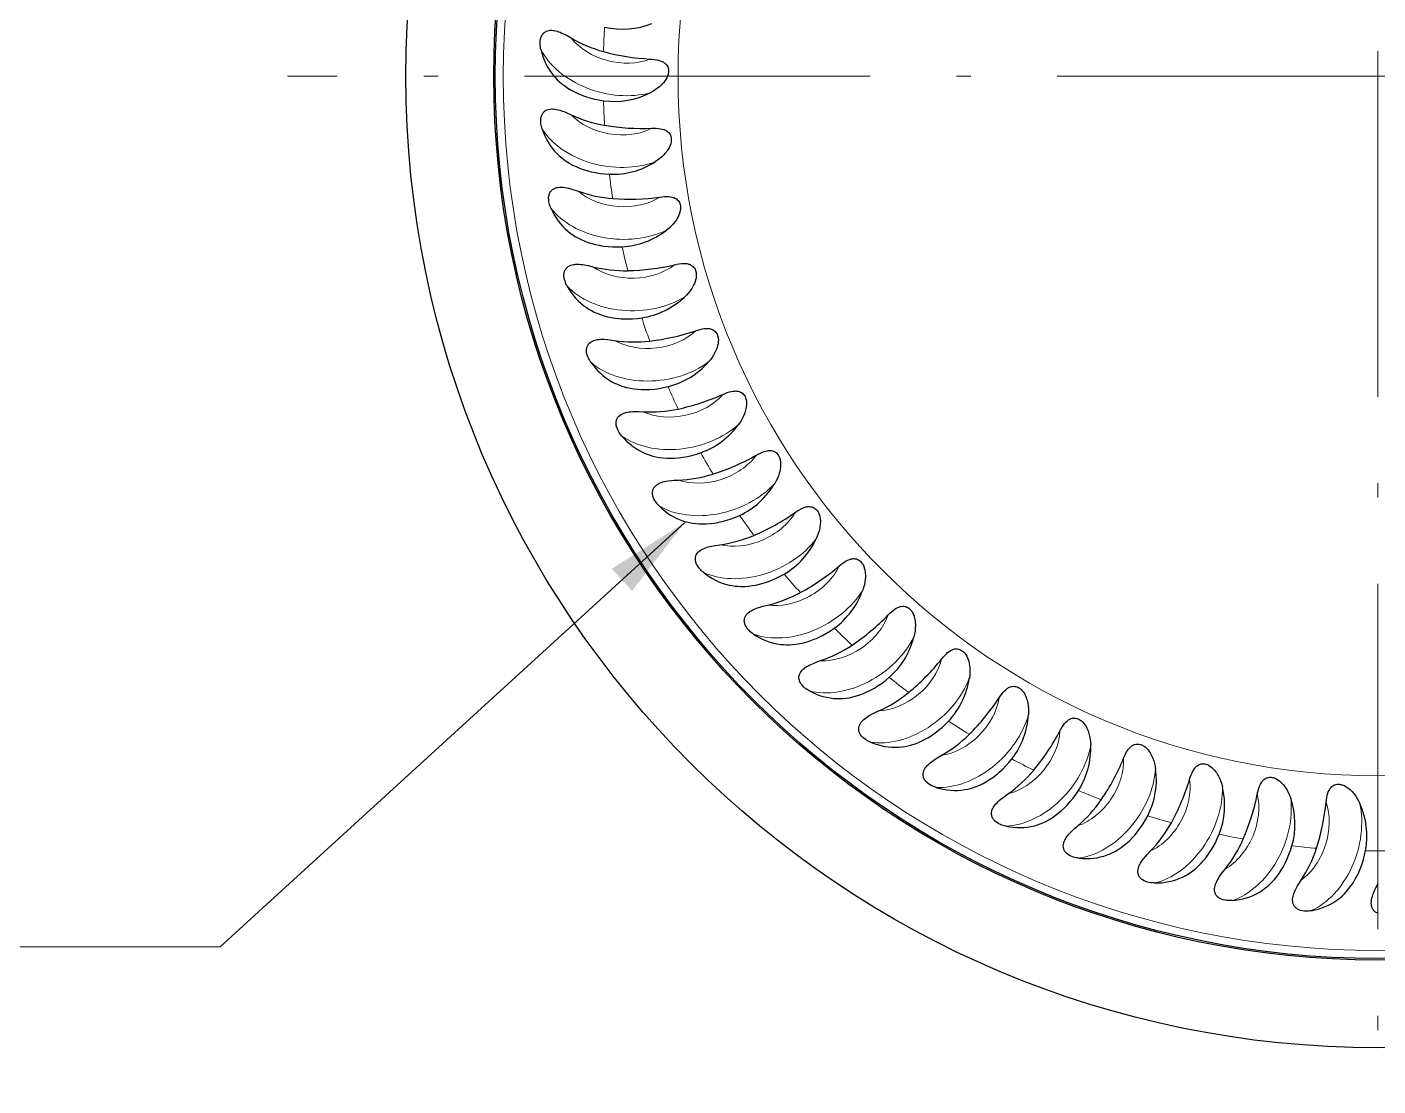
# Model space of a CAD drawing. Extents: x 0 to 420, y 0 to 594.
# Drawn here: x 97.57 to 144.48, y 67.44 to 104.23 of the extents above; entities that cross this region are included whole.
import ezdxf

# ---------------------------------------------------------------- set-up
doc = ezdxf.new("R2010")
doc.units = 0
doc.linetypes.add('DASHDOT', pattern=[18.5, 12, -3, 0.5, -3])

msp = doc.modelspace()

# ---------------------------------------------------------------- linework, layer by layer
at = {"linetype": 'DASHDOT', "lineweight": 13}
for p, q in [((144.475, 140.382), (144.475, 64.649)), ((182.341, 102.515), (106.608, 102.515))]:
    msp.add_line(p, q, dxfattribs=at)
at = {"lineweight": 30}
for points in [[(115.411, 103.448), (115.401, 103.496), (115.394, 103.543), (115.389, 103.589), (115.386, 103.635), (115.386, 103.697), (115.391, 103.759), (115.402, 103.819), (115.42, 103.876), (115.431, 103.903), (115.443, 103.929), (115.457, 103.953), (115.473, 103.976), (115.49, 103.997), (115.508, 104.017), (115.527, 104.034), (115.547, 104.049), (115.569, 104.063), (115.592, 104.076), (115.638, 104.094), (115.687, 104.106), (115.737, 104.112), (115.788, 104.113), (115.839, 104.109), (115.877, 104.103), (115.915, 104.095), (115.971, 104.08), (116.025, 104.062), (116.082, 104.041), (116.138, 104.017), (116.247, 103.964), (116.318, 103.926), (116.458, 103.847)], [(115.411, 103.448), (115.443, 103.324), (115.48, 103.203), (115.524, 103.085), (115.575, 102.969), (115.632, 102.858), (115.695, 102.75), (115.764, 102.647), (115.84, 102.549), (115.908, 102.47), (115.981, 102.395), (116.056, 102.324), (116.136, 102.256)], [(119.196, 103.112), (119.277, 103.106), (119.359, 103.097), (119.439, 103.084), (119.499, 103.07), (119.558, 103.053), (119.615, 103.03), (119.643, 103.016), (119.67, 103.001), (119.695, 102.984), (119.72, 102.965), (119.75, 102.938), (119.776, 102.907), (119.798, 102.873), (119.816, 102.838), (119.83, 102.8), (119.838, 102.76), (119.843, 102.72), (119.843, 102.679), (119.839, 102.639), (119.834, 102.608), (119.826, 102.578), (119.807, 102.518), (119.781, 102.461), (119.75, 102.404), (119.714, 102.35), (119.675, 102.298), (119.644, 102.262), (119.612, 102.228), (119.575, 102.192), (119.537, 102.157), (119.461, 102.096), (119.38, 102.039), (119.296, 101.987), (119.209, 101.94)], [(116.136, 102.256), (116.239, 102.177), (116.347, 102.103), (116.458, 102.036), (116.574, 101.974), (116.693, 101.917), (116.814, 101.866), (116.889, 101.838), (116.964, 101.811), (117.116, 101.764), (117.27, 101.724), (117.426, 101.692), (117.583, 101.666)], [(115.454, 100.681), (115.44, 100.728), (115.428, 100.774), (115.418, 100.819), (115.411, 100.865), (115.405, 100.927), (115.405, 100.989), (115.41, 101.05), (115.422, 101.108), (115.43, 101.136), (115.44, 101.163), (115.452, 101.188), (115.465, 101.213), (115.48, 101.235), (115.497, 101.256), (115.514, 101.275), (115.532, 101.293), (115.553, 101.309), (115.574, 101.323), (115.619, 101.346), (115.666, 101.363), (115.715, 101.373), (115.766, 101.379), (115.817, 101.379), (115.855, 101.377), (115.894, 101.373), (115.951, 101.363), (116.007, 101.351), (116.066, 101.335), (116.124, 101.316), (116.237, 101.274), (116.312, 101.243), (116.459, 101.177)], [(115.454, 100.681), (115.497, 100.561), (115.546, 100.444), (115.601, 100.33), (115.662, 100.22), (115.73, 100.115), (115.803, 100.014), (115.882, 99.918), (115.966, 99.827), (116.042, 99.755), (116.121, 99.687), (116.203, 99.623), (116.289, 99.563)], [(119.254, 100.706), (119.335, 100.708), (119.417, 100.707), (119.499, 100.702), (119.559, 100.694), (119.62, 100.682), (119.679, 100.664), (119.708, 100.654), (119.736, 100.641), (119.763, 100.627), (119.789, 100.61), (119.821, 100.586), (119.851, 100.557), (119.876, 100.526), (119.897, 100.492), (119.914, 100.456), (119.927, 100.417), (119.935, 100.378), (119.939, 100.337), (119.939, 100.296), (119.936, 100.265), (119.932, 100.235), (119.918, 100.173), (119.898, 100.114), (119.873, 100.054), (119.842, 99.997), (119.808, 99.942), (119.78, 99.903), (119.751, 99.866), (119.718, 99.826), (119.684, 99.788), (119.614, 99.72), (119.539, 99.656), (119.46, 99.596), (119.378, 99.541)], [(116.289, 99.563), (116.399, 99.494), (116.513, 99.432), (116.631, 99.375), (116.752, 99.324), (116.875, 99.279), (117.001, 99.24), (117.078, 99.219), (117.155, 99.2), (117.311, 99.167), (117.468, 99.142), (117.627, 99.124), (117.786, 99.113)], [(115.76, 97.931), (115.741, 97.976), (115.725, 98.021), (115.711, 98.065), (115.7, 98.109), (115.688, 98.171), (115.682, 98.232), (115.681, 98.294), (115.687, 98.352), (115.693, 98.381), (115.7, 98.409), (115.71, 98.436), (115.721, 98.461), (115.733, 98.485), (115.748, 98.508), (115.763, 98.528), (115.78, 98.547), (115.798, 98.565), (115.818, 98.581), (115.86, 98.609), (115.906, 98.63), (115.954, 98.645), (116.004, 98.655), (116.055, 98.66), (116.093, 98.662), (116.132, 98.661), (116.19, 98.657), (116.247, 98.65), (116.307, 98.64), (116.366, 98.627), (116.483, 98.596), (116.56, 98.572), (116.713, 98.52)], [(119.54, 98.317), (119.621, 98.327), (119.702, 98.333), (119.784, 98.336), (119.845, 98.334), (119.906, 98.327), (119.967, 98.316), (119.997, 98.308), (120.026, 98.298), (120.054, 98.286), (120.082, 98.272), (120.116, 98.251), (120.148, 98.226), (120.177, 98.197), (120.201, 98.165), (120.221, 98.13), (120.237, 98.093), (120.249, 98.055), (120.257, 98.015), (120.261, 97.974), (120.261, 97.943), (120.26, 97.912), (120.252, 97.85), (120.238, 97.788), (120.218, 97.727), (120.193, 97.667), (120.164, 97.609), (120.141, 97.568), (120.115, 97.528), (120.086, 97.485), (120.055, 97.444), (119.992, 97.369), (119.924, 97.298), (119.851, 97.231), (119.774, 97.169)], [(115.76, 97.931), (115.814, 97.815), (115.874, 97.703), (115.94, 97.595), (116.011, 97.492), (116.088, 97.393), (116.17, 97.299), (116.258, 97.212), (116.351, 97.13), (116.433, 97.065), (116.518, 97.005), (116.606, 96.949), (116.697, 96.897)], [(116.697, 96.897), (116.813, 96.839), (116.933, 96.788), (117.056, 96.742), (117.181, 96.703), (117.308, 96.67), (117.437, 96.643), (117.515, 96.629), (117.594, 96.618), (117.752, 96.6), (117.911, 96.59), (118.071, 96.587), (118.23, 96.592)], [(116.326, 95.222), (116.303, 95.265), (116.282, 95.309), (116.264, 95.351), (116.249, 95.394), (116.231, 95.454), (116.219, 95.515), (116.213, 95.576), (116.213, 95.635), (116.216, 95.664), (116.221, 95.692), (116.228, 95.72), (116.236, 95.746), (116.246, 95.771), (116.259, 95.795), (116.272, 95.817), (116.287, 95.837), (116.304, 95.857), (116.322, 95.875), (116.361, 95.906), (116.405, 95.932), (116.451, 95.951), (116.499, 95.966), (116.55, 95.976), (116.588, 95.981), (116.627, 95.985), (116.684, 95.986), (116.742, 95.984), (116.802, 95.98), (116.863, 95.972), (116.982, 95.953), (117.061, 95.936), (117.218, 95.9)], [(120.052, 95.966), (120.132, 95.983), (120.212, 95.998), (120.293, 96.008), (120.354, 96.011), (120.416, 96.011), (120.477, 96.005), (120.508, 96), (120.538, 95.993), (120.567, 95.984), (120.596, 95.973), (120.632, 95.955), (120.666, 95.933), (120.697, 95.907), (120.724, 95.877), (120.748, 95.845), (120.767, 95.809), (120.783, 95.772), (120.794, 95.733), (120.802, 95.693), (120.806, 95.662), (120.807, 95.631), (120.805, 95.568), (120.797, 95.506), (120.783, 95.443), (120.764, 95.381), (120.74, 95.32), (120.721, 95.277), (120.7, 95.235), (120.675, 95.19), (120.648, 95.146), (120.592, 95.065), (120.531, 94.988), (120.465, 94.915), (120.394, 94.845)], [(116.326, 95.222), (116.391, 95.112), (116.461, 95.007), (116.537, 94.905), (116.617, 94.809), (116.703, 94.718), (116.794, 94.633), (116.89, 94.553), (116.99, 94.481), (117.078, 94.424), (117.169, 94.372), (117.262, 94.325), (117.357, 94.282)], [(117.357, 94.282), (117.478, 94.236), (117.602, 94.195), (117.728, 94.162), (117.857, 94.135), (117.987, 94.114), (118.118, 94.099), (118.197, 94.093), (118.276, 94.089), (118.435, 94.087), (118.595, 94.092), (118.754, 94.104), (118.912, 94.124)], [(117.146, 92.579), (117.12, 92.62), (117.095, 92.661), (117.073, 92.702), (117.053, 92.743), (117.03, 92.801), (117.012, 92.861), (117, 92.921), (116.995, 92.979), (116.995, 93.009), (116.997, 93.037), (117.002, 93.065), (117.007, 93.093), (117.015, 93.118), (117.025, 93.143), (117.036, 93.166), (117.049, 93.188), (117.064, 93.209), (117.081, 93.229), (117.117, 93.264), (117.158, 93.293), (117.202, 93.317), (117.249, 93.336), (117.298, 93.351), (117.335, 93.36), (117.374, 93.367), (117.431, 93.374), (117.488, 93.378), (117.549, 93.379), (117.61, 93.377), (117.73, 93.369), (117.811, 93.36), (117.971, 93.339)], [(120.785, 93.674), (120.863, 93.699), (120.941, 93.721), (121.021, 93.739), (121.082, 93.748), (121.143, 93.754), (121.205, 93.754), (121.235, 93.751), (121.266, 93.747), (121.296, 93.741), (121.326, 93.733), (121.364, 93.718), (121.4, 93.699), (121.433, 93.676), (121.463, 93.65), (121.489, 93.619), (121.512, 93.586), (121.531, 93.551), (121.546, 93.513), (121.558, 93.474), (121.564, 93.443), (121.569, 93.412), (121.573, 93.35), (121.57, 93.287), (121.562, 93.223), (121.549, 93.159), (121.532, 93.097), (121.517, 93.052), (121.499, 93.008), (121.479, 92.961), (121.456, 92.914), (121.408, 92.829), (121.355, 92.746), (121.296, 92.667), (121.232, 92.591)], [(117.146, 92.579), (117.222, 92.476), (117.302, 92.378), (117.386, 92.284), (117.476, 92.196), (117.57, 92.113), (117.669, 92.037), (117.772, 91.967), (117.879, 91.904), (117.971, 91.857), (118.066, 91.813), (118.163, 91.775), (118.262, 91.742)], [(118.262, 91.742), (118.387, 91.707), (118.515, 91.679), (118.644, 91.658), (118.774, 91.643), (118.905, 91.634), (119.037, 91.632), (119.116, 91.634), (119.196, 91.637), (119.354, 91.65), (119.513, 91.67), (119.67, 91.698), (119.826, 91.732)], [(121.733, 91.462), (121.808, 91.494), (121.884, 91.524), (121.962, 91.549), (122.021, 91.564), (122.081, 91.575), (122.143, 91.581), (122.174, 91.582), (122.205, 91.581), (122.235, 91.577), (122.265, 91.572), (122.305, 91.561), (122.342, 91.546), (122.377, 91.526), (122.41, 91.503), (122.439, 91.475), (122.465, 91.444), (122.487, 91.41), (122.506, 91.374), (122.521, 91.336), (122.53, 91.307), (122.538, 91.276), (122.548, 91.214), (122.551, 91.151), (122.549, 91.087), (122.543, 91.023), (122.531, 90.958), (122.52, 90.912), (122.507, 90.867), (122.491, 90.818), (122.473, 90.77), (122.434, 90.68), (122.388, 90.593), (122.337, 90.508), (122.281, 90.426)], [(118.215, 90.027), (118.184, 90.064), (118.155, 90.103), (118.13, 90.142), (118.106, 90.181), (118.078, 90.237), (118.054, 90.294), (118.037, 90.352), (118.026, 90.411), (118.023, 90.44), (118.023, 90.468), (118.024, 90.497), (118.028, 90.524), (118.033, 90.551), (118.04, 90.577), (118.049, 90.6), (118.06, 90.623), (118.073, 90.646), (118.087, 90.667), (118.12, 90.705), (118.158, 90.738), (118.2, 90.766), (118.245, 90.79), (118.292, 90.81), (118.329, 90.822), (118.366, 90.832), (118.422, 90.845), (118.479, 90.854), (118.539, 90.861), (118.6, 90.865), (118.721, 90.868), (118.802, 90.867), (118.963, 90.861)], [(118.215, 90.027), (118.299, 89.931), (118.388, 89.841), (118.482, 89.755), (118.579, 89.676), (118.681, 89.603), (118.786, 89.536), (118.895, 89.477), (119.008, 89.424), (119.105, 89.385), (119.203, 89.352), (119.303, 89.323), (119.405, 89.299)], [(119.405, 89.299), (119.533, 89.276), (119.662, 89.26), (119.793, 89.251), (119.924, 89.249), (120.055, 89.253), (120.187, 89.263), (120.266, 89.272), (120.344, 89.283), (120.501, 89.311), (120.657, 89.346), (120.81, 89.389), (120.962, 89.438)], [(122.887, 89.35), (122.958, 89.39), (123.031, 89.426), (123.106, 89.459), (123.164, 89.479), (123.223, 89.496), (123.283, 89.508), (123.314, 89.512), (123.345, 89.513), (123.376, 89.513), (123.406, 89.51), (123.446, 89.503), (123.485, 89.492), (123.522, 89.475), (123.557, 89.455), (123.588, 89.43), (123.617, 89.402), (123.642, 89.37), (123.664, 89.336), (123.683, 89.3), (123.695, 89.271), (123.705, 89.242), (123.721, 89.181), (123.731, 89.119), (123.735, 89.055), (123.734, 88.99), (123.729, 88.925), (123.722, 88.878), (123.714, 88.831), (123.703, 88.781), (123.689, 88.732), (123.658, 88.639), (123.621, 88.547), (123.579, 88.458), (123.531, 88.371)], [(119.521, 87.587), (119.487, 87.622), (119.454, 87.658), (119.425, 87.693), (119.398, 87.73), (119.365, 87.783), (119.336, 87.838), (119.313, 87.894), (119.297, 87.951), (119.291, 87.98), (119.288, 88.009), (119.286, 88.037), (119.287, 88.065), (119.29, 88.091), (119.295, 88.118), (119.302, 88.143), (119.31, 88.166), (119.321, 88.19), (119.333, 88.212), (119.362, 88.253), (119.397, 88.29), (119.436, 88.322), (119.478, 88.35), (119.523, 88.374), (119.558, 88.39), (119.595, 88.404), (119.65, 88.421), (119.705, 88.436), (119.765, 88.448), (119.825, 88.458), (119.945, 88.473), (120.025, 88.48), (120.186, 88.488)], [(119.521, 87.587), (119.614, 87.5), (119.711, 87.418), (119.812, 87.342), (119.917, 87.273), (120.025, 87.21), (120.136, 87.153), (120.251, 87.104), (120.367, 87.063), (120.467, 87.033), (120.569, 87.009), (120.671, 86.99), (120.775, 86.976)], [(120.775, 86.976), (120.904, 86.965), (121.035, 86.962), (121.165, 86.965), (121.296, 86.975), (121.426, 86.992), (121.556, 87.015), (121.634, 87.031), (121.711, 87.049), (121.865, 87.092), (122.016, 87.142), (122.165, 87.199), (122.312, 87.262)], [(124.236, 87.358), (124.303, 87.404), (124.372, 87.447), (124.444, 87.486), (124.499, 87.513), (124.557, 87.535), (124.616, 87.553), (124.646, 87.559), (124.676, 87.564), (124.707, 87.566), (124.738, 87.566), (124.778, 87.563), (124.818, 87.555), (124.856, 87.543), (124.893, 87.526), (124.927, 87.504), (124.958, 87.479), (124.986, 87.45), (125.011, 87.418), (125.033, 87.383), (125.048, 87.356), (125.061, 87.328), (125.083, 87.269), (125.098, 87.208), (125.109, 87.144), (125.114, 87.08), (125.115, 87.014), (125.113, 86.967), (125.109, 86.92), (125.102, 86.869), (125.094, 86.818), (125.072, 86.723), (125.044, 86.628), (125.009, 86.535), (124.97, 86.444)], [(121.053, 85.283), (121.016, 85.314), (120.98, 85.347), (120.948, 85.379), (120.917, 85.414), (120.879, 85.463), (120.845, 85.515), (120.816, 85.569), (120.795, 85.624), (120.787, 85.652), (120.781, 85.68), (120.777, 85.708), (120.775, 85.736), (120.775, 85.763), (120.777, 85.79), (120.782, 85.815), (120.788, 85.839), (120.796, 85.864), (120.806, 85.887), (120.832, 85.931), (120.862, 85.971), (120.898, 86.006), (120.938, 86.038), (120.98, 86.066), (121.014, 86.085), (121.049, 86.102), (121.102, 86.125), (121.156, 86.145), (121.214, 86.163), (121.272, 86.179), (121.391, 86.205), (121.47, 86.219), (121.63, 86.243)], [(125.768, 85.503), (125.831, 85.555), (125.896, 85.604), (125.963, 85.65), (126.016, 85.682), (126.071, 85.71), (126.128, 85.733), (126.157, 85.742), (126.187, 85.749), (126.218, 85.755), (126.248, 85.758), (126.289, 85.759), (126.329, 85.755), (126.369, 85.746), (126.406, 85.732), (126.442, 85.714), (126.476, 85.692), (126.506, 85.665), (126.535, 85.636), (126.56, 85.604), (126.577, 85.578), (126.593, 85.551), (126.62, 85.495), (126.641, 85.435), (126.657, 85.373), (126.669, 85.309), (126.676, 85.244), (126.678, 85.197), (126.679, 85.15), (126.677, 85.098), (126.673, 85.047), (126.661, 84.95), (126.642, 84.853), (126.617, 84.757), (126.586, 84.663)], [(121.053, 85.283), (121.154, 85.205), (121.258, 85.133), (121.366, 85.067), (121.477, 85.007), (121.591, 84.955), (121.707, 84.909), (121.825, 84.872), (121.945, 84.841), (122.048, 84.821), (122.151, 84.807), (122.255, 84.798), (122.359, 84.793)], [(122.359, 84.793), (122.489, 84.795), (122.619, 84.804), (122.749, 84.82), (122.878, 84.842), (123.006, 84.871), (123.134, 84.906), (123.209, 84.93), (123.285, 84.956), (123.433, 85.013), (123.579, 85.077), (123.722, 85.147), (123.862, 85.224)], [(122.797, 83.134), (122.757, 83.162), (122.718, 83.191), (122.683, 83.221), (122.65, 83.252), (122.607, 83.297), (122.568, 83.346), (122.534, 83.397), (122.508, 83.449), (122.497, 83.477), (122.488, 83.504), (122.482, 83.532), (122.477, 83.559), (122.475, 83.586), (122.475, 83.613), (122.477, 83.638), (122.48, 83.663), (122.486, 83.688), (122.494, 83.713), (122.515, 83.759), (122.542, 83.801), (122.574, 83.84), (122.61, 83.875), (122.65, 83.907), (122.682, 83.929), (122.715, 83.95), (122.766, 83.978), (122.818, 84.002), (122.873, 84.026), (122.93, 84.047), (123.045, 84.084), (123.123, 84.106), (123.28, 84.145)], [(127.47, 83.802), (127.528, 83.859), (127.587, 83.915), (127.65, 83.967), (127.7, 84.003), (127.752, 84.036), (127.806, 84.065), (127.835, 84.077), (127.864, 84.087), (127.893, 84.095), (127.924, 84.101), (127.964, 84.106), (128.005, 84.106), (128.045, 84.101), (128.083, 84.091), (128.121, 84.076), (128.156, 84.057), (128.19, 84.034), (128.22, 84.007), (128.249, 83.978), (128.268, 83.954), (128.286, 83.928), (128.318, 83.874), (128.345, 83.817), (128.368, 83.757), (128.385, 83.694), (128.398, 83.631), (128.405, 83.584), (128.41, 83.537), (128.413, 83.485), (128.414, 83.434), (128.411, 83.336), (128.401, 83.238), (128.385, 83.14), (128.364, 83.043)], [(122.797, 83.134), (122.905, 83.066), (123.016, 83.005), (123.13, 82.949), (123.246, 82.9), (123.364, 82.859), (123.484, 82.825), (123.605, 82.798), (123.727, 82.78), (123.831, 82.77), (123.936, 82.765), (124.04, 82.766), (124.144, 82.771)], [(124.144, 82.771), (124.273, 82.785), (124.402, 82.807), (124.529, 82.835), (124.656, 82.87), (124.781, 82.911), (124.904, 82.957), (124.977, 82.988), (125.05, 83.021), (125.192, 83.092), (125.332, 83.169), (125.467, 83.253), (125.599, 83.343)], [(129.326, 82.27), (129.378, 82.333), (129.432, 82.394), (129.49, 82.452), (129.535, 82.493), (129.584, 82.53), (129.636, 82.564), (129.663, 82.578), (129.691, 82.591), (129.72, 82.602), (129.749, 82.611), (129.789, 82.62), (129.829, 82.623), (129.869, 82.622), (129.909, 82.616), (129.948, 82.605), (129.985, 82.589), (130.02, 82.569), (130.053, 82.546), (130.084, 82.519), (130.106, 82.497), (130.126, 82.474), (130.164, 82.423), (130.196, 82.369), (130.224, 82.311), (130.247, 82.25), (130.266, 82.188), (130.277, 82.142), (130.287, 82.096), (130.295, 82.045), (130.301, 81.994), (130.307, 81.896), (130.307, 81.797), (130.3, 81.699), (130.288, 81.6)], [(124.737, 81.161), (124.695, 81.185), (124.654, 81.211), (124.616, 81.237), (124.58, 81.264), (124.532, 81.305), (124.489, 81.35), (124.451, 81.398), (124.42, 81.448), (124.406, 81.474), (124.395, 81.5), (124.386, 81.527), (124.379, 81.554), (124.374, 81.58), (124.371, 81.607), (124.371, 81.633), (124.372, 81.658), (124.376, 81.683), (124.381, 81.709), (124.397, 81.756), (124.42, 81.801), (124.449, 81.842), (124.481, 81.881), (124.518, 81.917), (124.547, 81.942), (124.578, 81.966), (124.626, 81.998), (124.675, 82.028), (124.729, 82.056), (124.783, 82.083), (124.894, 82.131), (124.97, 82.16), (125.122, 82.214)], [(126.113, 80.928), (126.24, 80.954), (126.366, 80.988), (126.49, 81.028), (126.613, 81.075), (126.734, 81.127), (126.852, 81.186), (126.922, 81.223), (126.991, 81.263), (127.126, 81.347), (127.257, 81.437), (127.384, 81.534), (127.507, 81.636)], [(124.737, 81.161), (124.851, 81.104), (124.968, 81.053), (125.086, 81.009), (125.206, 80.971), (125.328, 80.941), (125.45, 80.919), (125.574, 80.904), (125.697, 80.897), (125.802, 80.897), (125.906, 80.902), (126.01, 80.913), (126.113, 80.928)], [(131.319, 80.922), (131.365, 80.989), (131.413, 81.055), (131.465, 81.118), (131.506, 81.163), (131.551, 81.205), (131.599, 81.244), (131.625, 81.261), (131.652, 81.276), (131.679, 81.29), (131.708, 81.302), (131.746, 81.314), (131.786, 81.321), (131.827, 81.324), (131.867, 81.321), (131.906, 81.314), (131.945, 81.302), (131.981, 81.286), (132.017, 81.265), (132.05, 81.242), (132.074, 81.222), (132.096, 81.2), (132.138, 81.154), (132.175, 81.103), (132.209, 81.047), (132.238, 80.989), (132.263, 80.929), (132.278, 80.885), (132.292, 80.839), (132.305, 80.79), (132.316, 80.739), (132.331, 80.643), (132.34, 80.544), (132.343, 80.446), (132.34, 80.346)], [(126.857, 79.382), (126.812, 79.401), (126.769, 79.423), (126.729, 79.445), (126.69, 79.47), (126.639, 79.506), (126.592, 79.546), (126.549, 79.59), (126.513, 79.637), (126.497, 79.661), (126.484, 79.687), (126.472, 79.712), (126.462, 79.738), (126.455, 79.764), (126.45, 79.791), (126.447, 79.816), (126.446, 79.841), (126.447, 79.867), (126.45, 79.893), (126.462, 79.942), (126.48, 79.988), (126.504, 80.032), (126.533, 80.074), (126.566, 80.113), (126.593, 80.141), (126.622, 80.167), (126.666, 80.204), (126.713, 80.238), (126.763, 80.272), (126.815, 80.304), (126.921, 80.362), (126.993, 80.398), (127.139, 80.466)], [(133.431, 79.769), (133.47, 79.84), (133.512, 79.91), (133.557, 79.978), (133.595, 80.027), (133.635, 80.073), (133.68, 80.116), (133.704, 80.135), (133.729, 80.154), (133.755, 80.17), (133.782, 80.184), (133.819, 80.2), (133.858, 80.211), (133.898, 80.218), (133.938, 80.219), (133.978, 80.215), (134.018, 80.207), (134.056, 80.194), (134.093, 80.177), (134.129, 80.157), (134.154, 80.139), (134.179, 80.12), (134.225, 80.078), (134.267, 80.03), (134.305, 79.979), (134.339, 79.924), (134.37, 79.866), (134.39, 79.823), (134.408, 79.779), (134.425, 79.731), (134.441, 79.682), (134.465, 79.587), (134.483, 79.49), (134.496, 79.392), (134.502, 79.293)], [(128.248, 79.28), (128.372, 79.319), (128.494, 79.364), (128.614, 79.416), (128.732, 79.474), (128.847, 79.538), (128.959, 79.607), (129.025, 79.651), (129.09, 79.697), (129.217, 79.794), (129.339, 79.896), (129.456, 80.004), (129.569, 80.117)], [(126.857, 79.382), (126.976, 79.336), (127.096, 79.296), (127.218, 79.263), (127.341, 79.237), (127.465, 79.219), (127.589, 79.208), (127.714, 79.205), (127.837, 79.21), (127.941, 79.22), (128.044, 79.235), (128.147, 79.255), (128.248, 79.28)], [(135.643, 78.822), (135.675, 78.897), (135.71, 78.971), (135.749, 79.043), (135.782, 79.095), (135.817, 79.144), (135.858, 79.191), (135.88, 79.213), (135.903, 79.233), (135.927, 79.252), (135.953, 79.269), (135.989, 79.288), (136.027, 79.303), (136.066, 79.313), (136.105, 79.318), (136.146, 79.319), (136.186, 79.314), (136.225, 79.305), (136.263, 79.292), (136.301, 79.275), (136.328, 79.26), (136.354, 79.243), (136.404, 79.205), (136.45, 79.162), (136.493, 79.114), (136.533, 79.063), (136.569, 79.008), (136.592, 78.967), (136.615, 78.925), (136.637, 78.879), (136.657, 78.832), (136.69, 78.74), (136.717, 78.645), (136.739, 78.548), (136.755, 78.45)], [(129.135, 77.812), (129.089, 77.827), (129.044, 77.844), (129.002, 77.863), (128.961, 77.883), (128.907, 77.915), (128.856, 77.95), (128.81, 77.99), (128.769, 78.033), (128.751, 78.056), (128.735, 78.08), (128.721, 78.104), (128.709, 78.129), (128.699, 78.155), (128.691, 78.18), (128.686, 78.205), (128.683, 78.23), (128.681, 78.256), (128.682, 78.282), (128.689, 78.332), (128.703, 78.38), (128.723, 78.426), (128.748, 78.47), (128.777, 78.512), (128.801, 78.542), (128.827, 78.572), (128.868, 78.612), (128.911, 78.651), (128.958, 78.689), (129.006, 78.726), (129.106, 78.794), (129.175, 78.836), (129.314, 78.918)], [(130.53, 77.843), (130.65, 77.893), (130.767, 77.95), (130.882, 78.013), (130.993, 78.082), (131.102, 78.156), (131.207, 78.236), (131.269, 78.286), (131.329, 78.338), (131.446, 78.446), (131.557, 78.56), (131.664, 78.678), (131.765, 78.802)], [(137.936, 78.09), (137.96, 78.167), (137.988, 78.244), (138.02, 78.32), (138.047, 78.375), (138.078, 78.427), (138.114, 78.478), (138.134, 78.501), (138.155, 78.524), (138.177, 78.545), (138.201, 78.564), (138.235, 78.587), (138.271, 78.605), (138.309, 78.619), (138.348, 78.628), (138.388, 78.632), (138.429, 78.631), (138.469, 78.626), (138.508, 78.616), (138.547, 78.603), (138.575, 78.591), (138.603, 78.576), (138.656, 78.543), (138.706, 78.505), (138.754, 78.461), (138.798, 78.414), (138.839, 78.363), (138.866, 78.325), (138.892, 78.285), (138.919, 78.241), (138.943, 78.196), (138.985, 78.107), (139.021, 78.016), (139.052, 77.922), (139.077, 77.826)], [(140.287, 77.579), (140.304, 77.658), (140.324, 77.737), (140.349, 77.816), (140.371, 77.873), (140.397, 77.928), (140.428, 77.982), (140.445, 78.007), (140.464, 78.032), (140.484, 78.055), (140.506, 78.076), (140.538, 78.102), (140.572, 78.124), (140.609, 78.141), (140.647, 78.154), (140.686, 78.161), (140.726, 78.165), (140.767, 78.163), (140.807, 78.157), (140.847, 78.148), (140.876, 78.138), (140.905, 78.127), (140.961, 78.099), (141.015, 78.065), (141.066, 78.026), (141.115, 77.983), (141.16, 77.937), (141.191, 77.901), (141.221, 77.864), (141.251, 77.823), (141.28, 77.78), (141.33, 77.696), (141.375, 77.608), (141.414, 77.517), (141.449, 77.424)], [(142.676, 77.294), (142.686, 77.375), (142.698, 77.455), (142.715, 77.535), (142.732, 77.594), (142.752, 77.652), (142.778, 77.708), (142.793, 77.735), (142.809, 77.761), (142.828, 77.786), (142.847, 77.81), (142.876, 77.838), (142.908, 77.863), (142.943, 77.884), (142.98, 77.9), (143.018, 77.912), (143.058, 77.919), (143.098, 77.921), (143.139, 77.919), (143.179, 77.913), (143.21, 77.906), (143.24, 77.898), (143.298, 77.875), (143.355, 77.847), (143.409, 77.813), (143.462, 77.775), (143.512, 77.733), (143.546, 77.701), (143.579, 77.667), (143.613, 77.628), (143.646, 77.588), (143.704, 77.51), (143.757, 77.426), (143.804, 77.34), (143.847, 77.25)], [(129.135, 77.812), (129.258, 77.777), (129.382, 77.749), (129.507, 77.728), (129.632, 77.714), (129.757, 77.708), (129.881, 77.709), (130.005, 77.717), (130.128, 77.734), (130.231, 77.754), (130.332, 77.778), (130.432, 77.808), (130.53, 77.843)], [(131.553, 76.466), (131.506, 76.476), (131.459, 76.489), (131.415, 76.504), (131.372, 76.52), (131.316, 76.546), (131.262, 76.577), (131.212, 76.612), (131.167, 76.651), (131.147, 76.672), (131.129, 76.694), (131.113, 76.717), (131.098, 76.741), (131.086, 76.765), (131.076, 76.79), (131.068, 76.814), (131.063, 76.839), (131.059, 76.865), (131.057, 76.89), (131.059, 76.941), (131.069, 76.99), (131.084, 77.038), (131.105, 77.084), (131.13, 77.129), (131.151, 77.161), (131.174, 77.193), (131.21, 77.237), (131.249, 77.279), (131.293, 77.322), (131.338, 77.363), (131.431, 77.44), (131.495, 77.489), (131.625, 77.584)], [(132.938, 76.629), (133.053, 76.69), (133.165, 76.758), (133.273, 76.832), (133.377, 76.911), (133.478, 76.995), (133.575, 77.085), (133.631, 77.141), (133.687, 77.198), (133.793, 77.316), (133.893, 77.44), (133.988, 77.569), (134.077, 77.701)], [(131.553, 76.466), (131.679, 76.443), (131.805, 76.427), (131.931, 76.417), (132.056, 76.415), (132.181, 76.421), (132.305, 76.434), (132.428, 76.454), (132.549, 76.482), (132.649, 76.512), (132.747, 76.546), (132.844, 76.585), (132.938, 76.629)], [(134.088, 75.355), (134.04, 75.362), (133.992, 75.37), (133.947, 75.38), (133.903, 75.392), (133.844, 75.413), (133.787, 75.438), (133.734, 75.468), (133.686, 75.503), (133.664, 75.522), (133.644, 75.543), (133.625, 75.564), (133.609, 75.586), (133.594, 75.609), (133.582, 75.633), (133.572, 75.656), (133.564, 75.68), (133.558, 75.706), (133.554, 75.731), (133.551, 75.781), (133.556, 75.831), (133.566, 75.88), (133.583, 75.928), (133.603, 75.975), (133.621, 76.009), (133.641, 76.043), (133.673, 76.091), (133.708, 76.137), (133.747, 76.183), (133.788, 76.228), (133.873, 76.314), (133.932, 76.369), (134.054, 76.475)], [(135.451, 75.65), (135.56, 75.722), (135.664, 75.799), (135.765, 75.883), (135.861, 75.972), (135.954, 76.066), (136.042, 76.164), (136.093, 76.225), (136.142, 76.287), (136.236, 76.415), (136.324, 76.548), (136.407, 76.685), (136.483, 76.825)], [(138.046, 74.914), (138.147, 74.995), (138.244, 75.083), (138.336, 75.176), (138.423, 75.273), (138.506, 75.375), (138.585, 75.482), (138.63, 75.547), (138.673, 75.614), (138.754, 75.75), (138.83, 75.891), (138.898, 76.035), (138.961, 76.182)], [(134.088, 75.355), (134.215, 75.345), (134.342, 75.34), (134.468, 75.343), (134.594, 75.353), (134.717, 75.37), (134.84, 75.395), (134.96, 75.427), (135.077, 75.467), (135.174, 75.505), (135.269, 75.549), (135.361, 75.597), (135.451, 75.65)], [(136.716, 74.491), (136.668, 74.493), (136.62, 74.496), (136.574, 74.502), (136.529, 74.51), (136.468, 74.525), (136.409, 74.545), (136.354, 74.57), (136.303, 74.6), (136.279, 74.617), (136.257, 74.635), (136.236, 74.655), (136.218, 74.675), (136.201, 74.697), (136.187, 74.719), (136.174, 74.742), (136.164, 74.765), (136.156, 74.789), (136.149, 74.814), (136.142, 74.864), (136.142, 74.914), (136.148, 74.964), (136.159, 75.013), (136.175, 75.062), (136.19, 75.098), (136.207, 75.133), (136.234, 75.183), (136.264, 75.233), (136.299, 75.283), (136.335, 75.331), (136.412, 75.425), (136.465, 75.485), (136.576, 75.603)], [(140.698, 74.428), (140.792, 74.519), (140.88, 74.615), (140.962, 74.716), (141.04, 74.821), (141.113, 74.931), (141.181, 75.044), (141.22, 75.113), (141.256, 75.184), (141.325, 75.328), (141.386, 75.475), (141.441, 75.625), (141.489, 75.777)], [(143.385, 74.196), (143.469, 74.295), (143.548, 74.399), (143.621, 74.508), (143.688, 74.62), (143.75, 74.736), (143.807, 74.855), (143.839, 74.928), (143.869, 75.002), (143.923, 75.151), (143.97, 75.304), (144.011, 75.458), (144.044, 75.614)], [(136.716, 74.491), (136.844, 74.492), (136.971, 74.5), (137.096, 74.515), (137.22, 74.537), (137.342, 74.566), (137.461, 74.602), (137.578, 74.645), (137.691, 74.696), (137.784, 74.743), (137.874, 74.796), (137.961, 74.853), (138.046, 74.914)], [(139.415, 73.88), (139.367, 73.877), (139.319, 73.877), (139.273, 73.878), (139.227, 73.882), (139.165, 73.891), (139.105, 73.905), (139.047, 73.924), (138.993, 73.949), (138.968, 73.964), (138.944, 73.98), (138.922, 73.998), (138.902, 74.017), (138.883, 74.036), (138.866, 74.057), (138.852, 74.078), (138.84, 74.1), (138.829, 74.124), (138.82, 74.148), (138.808, 74.197), (138.803, 74.247), (138.804, 74.297), (138.811, 74.347), (138.822, 74.397), (138.834, 74.434), (138.847, 74.471), (138.869, 74.524), (138.895, 74.576), (138.924, 74.629), (138.956, 74.681), (139.024, 74.781), (139.071, 74.846), (139.17, 74.974)], [(142.16, 73.529), (142.112, 73.522), (142.064, 73.516), (142.018, 73.513), (141.972, 73.513), (141.91, 73.516), (141.849, 73.524), (141.789, 73.538), (141.734, 73.558), (141.707, 73.57), (141.682, 73.584), (141.658, 73.599), (141.636, 73.616), (141.616, 73.634), (141.597, 73.653), (141.581, 73.673), (141.566, 73.693), (141.553, 73.716), (141.542, 73.739), (141.525, 73.786), (141.516, 73.836), (141.512, 73.886), (141.514, 73.937), (141.521, 73.987), (141.528, 74.025), (141.538, 74.063), (141.556, 74.118), (141.576, 74.172), (141.6, 74.227), (141.627, 74.282), (141.685, 74.388), (141.726, 74.458), (141.812, 74.594)], [(139.415, 73.88), (139.542, 73.894), (139.668, 73.914), (139.791, 73.94), (139.913, 73.974), (140.031, 74.014), (140.146, 74.062), (140.258, 74.116), (140.366, 74.177), (140.454, 74.233), (140.539, 74.294), (140.62, 74.359), (140.698, 74.428)], [(142.16, 73.529), (142.285, 73.555), (142.408, 73.586), (142.529, 73.625), (142.646, 73.669), (142.76, 73.721), (142.871, 73.779), (142.977, 73.844), (143.078, 73.915), (143.16, 73.979), (143.239, 74.048), (143.314, 74.12), (143.385, 74.196)], [(144.499, 73.428), (144.471, 73.438), (144.444, 73.449), (144.419, 73.462), (144.396, 73.477), (144.374, 73.493), (144.353, 73.51), (144.335, 73.528), (144.319, 73.548), (144.304, 73.569), (144.291, 73.59), (144.27, 73.636), (144.255, 73.684), (144.247, 73.734), (144.244, 73.785), (144.246, 73.836), (144.25, 73.874), (144.256, 73.913), (144.268, 73.969), (144.283, 74.025), (144.302, 74.082), (144.323, 74.139), (144.371, 74.25), (144.405, 74.323), (144.478, 74.467)]]:
    msp.add_lwpolyline(points, dxfattribs=at)
at = {"lineweight": 13}
msp.add_lwpolyline([(120.404, 87.014), (104.272, 72.274), (49.483, 72.274)], dxfattribs=at)
at = {"lineweight": 30}
for radius in [33.75, 30.7, 30.65]:
    msp.add_circle((144.475, 102.515), radius, dxfattribs=at)
at = {"lineweight": 13}
for radius in [30.369, 24.302]:
    msp.add_circle((144.475, 102.515), radius, dxfattribs=at)
for start, end in [(176.3555, 178.1746), (181.8101, 183.6291), (187.2646, 189.0837), (192.7192, 194.5382), (198.1737, 199.9927), (203.6283, 205.4473), (209.0828, 210.9018), (214.5374, 216.3564), (219.9919, 221.8109), (225.4464, 227.2655), (230.901, 232.72), (236.3555, 238.1746), (241.8101, 243.6291), (247.2646, 249.0836), (252.7192, 254.5382), (258.1737, 259.9927), (263.6283, 265.4473), (269.0828, 270.9018)]:
    msp.add_arc((144.475, 102.515), 26.905, start, end, dxfattribs=at)
at = {"lineweight": 30}
for centre, radius, start, end in [((118.255, 106.91), 2.758, 256.7806, 291.5485), ((118.789, 107.801), 4.59, 239.4817, 254.7704), ((119.641, 110.969), 7.87, 254.845, 266.7593), ((117.956, 104.398), 2.758, 262.2352, 297.0031), ((118.403, 105.335), 4.59, 244.9363, 260.225), ((118.95, 108.57), 7.87, 260.2995, 272.2138), ((117.897, 101.868), 2.758, 267.6897, 302.4576), ((118.253, 102.844), 4.59, 250.3908, 265.6795), ((118.49, 106.117), 7.87, 265.7541, 277.6684), ((118.079, 99.345), 2.758, 273.1442, 307.9122), ((118.341, 100.35), 4.59, 255.8454, 271.1341), ((118.265, 103.63), 7.87, 271.2086, 283.1229), ((118.5, 96.85), 2.758, 278.5988, 313.3667), ((118.278, 101.134), 7.87, 276.6632, 288.5775), ((118.665, 97.876), 4.59, 261.2999, 276.5886), ((119.156, 94.407), 2.758, 284.0533, 318.8213), ((118.528, 98.65), 7.87, 282.1177, 294.032), ((119.223, 95.443), 4.59, 266.7544, 282.0432), ((120.041, 92.037), 2.758, 289.5079, 324.2758), ((119.013, 96.201), 7.87, 287.5723, 299.4866), ((120.009, 93.075), 4.59, 272.209, 287.4977), ((121.148, 89.762), 2.758, 294.9624, 329.7304), ((119.729, 93.809), 7.87, 293.0268, 304.9411), ((121.017, 90.792), 4.59, 277.6635, 292.9523), ((122.466, 87.602), 2.758, 300.417, 335.1849), ((120.668, 91.497), 7.87, 298.4814, 310.3957), ((122.238, 88.615), 4.59, 283.1181, 298.4068), ((123.983, 85.578), 2.758, 305.8715, 340.6395), ((121.823, 89.283), 7.87, 303.9359, 315.8502), ((125.686, 83.706), 2.758, 311.3261, 346.094), ((123.66, 86.565), 4.59, 288.5726, 303.8613), ((123.184, 87.19), 7.87, 309.3904, 321.3047), ((127.559, 82.006), 2.758, 316.7806, 351.5485), ((125.271, 84.658), 4.59, 294.0272, 309.3159), ((124.737, 85.236), 7.87, 314.845, 326.7593), ((129.585, 80.491), 2.758, 322.2352, 357.0031), ((126.469, 83.438), 7.87, 320.2995, 332.2138), ((127.055, 82.914), 4.59, 299.4817, 314.7704), ((131.746, 79.175), 2.758, 327.6897, 2.4576), ((128.364, 81.813), 7.87, 325.7541, 337.6684), ((128.997, 81.346), 4.59, 304.9363, 320.225), ((134.023, 78.071), 2.758, 333.1443, 7.9122), ((130.405, 80.375), 7.87, 331.2086, 343.1229), ((136.393, 77.188), 2.758, 338.5988, 13.3667), ((132.573, 79.138), 7.87, 336.6632, 348.5775), ((138.838, 76.534), 2.758, 344.0533, 18.8213), ((131.079, 79.971), 4.59, 310.3908, 325.6795), ((134.849, 78.112), 7.87, 342.1177, 354.032), ((141.333, 76.116), 2.758, 349.5079, 24.2758), ((133.283, 78.8), 4.59, 315.8454, 331.1341), ((135.588, 77.843), 4.59, 321.2999, 336.5886), ((137.973, 77.11), 4.59, 326.7545, 342.0432)]:
    msp.add_arc(centre, radius, start, end, dxfattribs=at)
at = {"lineweight": 13}
for centre, major_axis, start_param, end_param in [((118.073, 104.394), (-1.884, 0.505), 0.75642, 2.383945), ((117.927, 103.847), (-2.656, 0.712), 0.562278, 2.251929), ((118.014, 101.875), (-1.923, 0.323), 0.75642, 2.383945), ((117.921, 101.318), (-2.712, 0.456), 0.562278, 2.251929), ((118.195, 99.363), (-1.945, 0.139), 0.75642, 2.383945), ((118.155, 98.799), (-2.743, 0.196), 0.562278, 2.251929), ((118.614, 96.879), (-1.949, -0.046), 0.75642, 2.383945), ((118.627, 96.314), (-2.749, -0.065), 0.562278, 2.251929), ((119.266, 94.447), (-1.936, -0.231), 0.75642, 2.383945), ((119.334, 93.885), (-2.731, -0.326), 0.562278, 2.251929), ((120.148, 92.087), (-1.905, -0.415), 0.75642, 2.383945), ((120.268, 91.534), (-2.687, -0.585), 0.562278, 2.251929), ((121.249, 89.822), (-1.857, -0.594), 0.75642, 2.383945), ((121.421, 89.283), (-2.619, -0.837), 0.562278, 2.251929), ((122.561, 87.671), (-1.793, -0.768), 0.75642, 2.383945), ((122.783, 87.151), (-2.528, -1.083), 0.562278, 2.251929), ((124.071, 85.656), (-1.711, -0.935), 0.75642, 2.383945), ((124.342, 85.159), (-2.414, -1.318), 0.562278, 2.251929), ((125.766, 83.792), (-1.615, -1.093), 0.75642, 2.383945), ((126.083, 83.324), (-2.277, -1.541), 0.562278, 2.251929), ((127.63, 82.099), (-1.504, -1.242), 0.75642, 2.383945), ((127.991, 81.663), (-2.121, -1.751), 0.562278, 2.251929), ((129.647, 80.59), (-1.379, -1.379), 0.75642, 2.383945), ((130.047, 80.19), (-1.945, -1.945), 0.562278, 2.251929), ((131.799, 79.28), (-1.242, -1.504), 0.75642, 2.383945), ((132.235, 78.92), (-1.751, -2.121), 0.562278, 2.251929), ((134.065, 78.18), (-1.093, -1.615), 0.75642, 2.383945), ((134.533, 77.863), (-1.541, -2.277), 0.562278, 2.251929), ((136.425, 77.301), (-0.935, -1.711), 0.75642, 2.383945), ((136.922, 77.03), (-1.318, -2.414), 0.562278, 2.251929), ((138.858, 76.65), (-0.768, -1.793), 0.75642, 2.383945), ((139.378, 76.427), (-1.083, -2.528), 0.562278, 2.251929), ((141.342, 76.233), (-0.594, -1.857), 0.75642, 2.383945), ((141.881, 76.061), (-0.837, -2.619), 0.562278, 2.251929)]:
    msp.add_ellipse(centre, major_axis=major_axis, ratio=0.707107, start_param=start_param, end_param=end_param, dxfattribs=at)
msp.add_solid([(118.574, 84.636), (120.404, 87.014), (117.871, 85.405)], dxfattribs=at)

doc.saveas('drawing.dxf')
